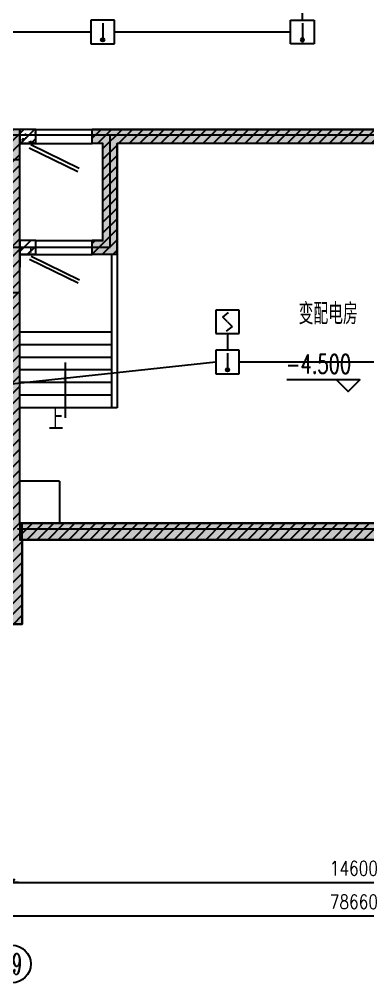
# Model space of a CAD drawing. Extents: x -170759 to 304867, y -311201 to 112352.
# Drawn here: x 64527 to 71957, y -267786 to -247237 of the extents above; entities that cross this region are included whole.
import ezdxf
from ezdxf.enums import TextEntityAlignment as Align

# ---------------------------------------------------------------- set-up
doc = ezdxf.new("R2010")
doc.units = 0
for name, pattern in [('ACAD_ISO04W100', [30.5, 24, -3, 0.5, -3]), ('DASH', [0.35, 0.25, -0.1]), ('DOTE', [2.42, 2, -0.2, 0.02, -0.2])]:
    doc.linetypes.add(name, pattern=pattern)
doc.layers.get('0').update_dxf_attribs({"linetype": 'CONTINUOUS'})
for name, color, linetype in [('7', 8, 'CONTINUOUS'), ('AXIS', 3, 'CONTINUOUS'), ('AXIS_TEXT', 7, 'CONTINUOUS'), ('DOTE', 251, 'CONTINUOUS'), ('EQUIP', 3, 'CONTINUOUS'), ('PUB_DIM', 3, 'CONTINUOUS'), ('STAIR', 2, 'CONTINUOUS'), ('TC', 253, 'CONTINUOUS'), ('TEX', 7, 'CONTINUOUS'), ('TEXT', 6, 'CONTINUOUS'), ('TXT', 3, 'CONTINUOUS'), ('WALL', 7, 'CONTINUOUS'), ('WIRE', 1, 'CONTINUOUS'), ('ZHU', 251, 'CONTINUOUS'), ('ZXX', 2, 'ACAD_ISO04W100'), ('导线', 1, 'CONTINUOUS')]:
    doc.layers.add(name, color=color, linetype=linetype)
doc.styles.add('COMPLEX', font='COMPLEX')
doc.styles.add('DIM_FONT', font='SIMPLEX.shx', dxfattribs={"width": 0.8})
doc.styles.add('HZTXT', font='txt.shx', dxfattribs={"width": 0.8, "bigfont": 'hztxt.shx'})
doc.dimstyles.new('NORMAL', dxfattribs={"dimtxt": 300, "dimasz": 1, "dimexe": 250, "dimexo": 300, "dimgap": 150, "dimtad": 1, "dimdec": 0, "dimzin": 0, "dimdsep": 46, "dimtxsty": 'DIM_FONT', "dimblk": '_DIMX', "dimblk1": '_DIMX', "dimblk2": '_DIMX', "dimsah": 1, "dimcen": 2.5, "dimclrt": 7, "dimadec": 0, "dimazin": 0, "dimtfac": 1, "dimtdec": 0, "dimtix": 1, "dimtmove": 2, "dimatfit": 3, "dimldrblk": '_DIMX', "dimfxl": 0, "dimtolj": 1, "dimtzin": 0, "dimarcsym": 0})
pattern_1 = [(50, (50704.1, -264957.1), (546.554, -47.817), [57.15, -628.65]), (355, (50704.1, -264957.1), (-105.7285, 573.17), [45.72, -502.92]), (100.451, (50749.67, -264961.1), (440.8275, 525.35), [48.57, -534.27]), (46.1842, (50704.1, -264804.7), (813.237, -126.127), [85.725, -942.975]), (96.6356, (50771.9, -264815.2), (712.213, 742.277), [72.855, -801.405]), (351.184, (50704.1, -264804.7), (712.214, 742.275), [68.58, -754.38]), (21, (50780.3, -264842.8), (454.8446, -306.7966), [57.15, -628.65]), (326, (50780.3, -264842.8), (185.406, 552.564), [45.72, -502.92]), (71.4514, (50818.2, -264868.36), (640.2495, 245.7686), [48.57, -534.27]), (37.5, (50704.12, -264957.1), (9.2658, 253.6651), [0, -496.824, 0, -510.54, 0, -504.825]), (7.5, (50704.12, -264957.1), (200.459, 300.5417), [0, -291.084, 0, -485.394, 0, -192.405]), (327.5, (50534.2, -264957.1), (406.7718, -17.1862), [0, -190.5, 0, -594.36, 0, -788.67]), (317.5, (50458, -264957.1), (444.3875, 76.2795), [0, -247.65, 0, -394.716, 0, -560.07])]
pattern_2 = [(45, (49929.86, -264957.1), (-112.2532, 112.2532), [])]

# ---------------------------------------------------------------- blocks, each defined once
blk = doc.blocks.new('_DIMX')
blk.add_line((-150, 0), (150, 0))
at = {"const_width": 50}
blk.add_lwpolyline([(-70, -70), (70, 70)], dxfattribs=at)
blk = doc.blocks.new('_AXISO')
blk.add_circle((0, 0), 0.5)
at = {"layer": 'AXIS_TEXT', "style": 'COMPLEX', "width": 1.041667}
blk.add_attdef('A', text='', height=0.56, dxfattribs=at).set_placement((-0.25, -0.28), (0.25, -0.28), align=Align.FIT)
blk = doc.blocks.new('_LINKPT1')
blk.add_line((0, 0), (0, 0))
blk = doc.blocks.new('M_I13KNT')
for p, q in [((0.5, 0.5), (-0.5, 0.5)), ((-0.5, 0.5), (-0.5, -0.5)), ((0.5, -0.5), (0.5, 0.5)), ((0, 0.375), (0, -0.412)), ((-0.5, -0.5), (0.5, -0.5))]:
    blk.add_line(p, q)
blk.add_circle((0, -0.338), 0.075)
for points in [[(-0.065, -0.3), (0.065, -0.3), (-0.075, -0.338), (0.075, -0.338)], [(-0.065, -0.375), (0.065, -0.375), (-0.075, -0.338), (0.075, -0.338)], [(-0.037, -0.273), (0.038, -0.273), (-0.065, -0.3), (0.065, -0.3)], [(-0.037, -0.402), (0.038, -0.402), (-0.065, -0.375), (0.065, -0.375)], [(0, -0.263), (0, -0.263), (-0.037, -0.273), (0.038, -0.273)], [(0, -0.412), (0, -0.412), (-0.037, -0.402), (0.038, -0.402)]]:
    blk.add_solid(points)
for p in [(0, 0.5), (-0.5, 0), (0.5, 0), (0, -0.5)]:
    blk.add_blockref('_LINKPT1', p)
at = {"width": 0.8, "flags": 9}
blk.add_attdef('A', (0, 0), '', height=0.000015, dxfattribs=at)
blk = doc.blocks.new('_ARROW')
blk.add_solid([(0, 0), (-1, 0.1), (-1, -0.1)])
blk = doc.blocks.new('M_I14YDH')
for p, q in [((0.5, 0.5), (-0.5, 0.5)), ((-0.5, 0.5), (-0.5, -0.5)), ((0.5, -0.5), (0.5, 0.5)), ((-0.2, 0.2), (0.05, 0.4)), ((0, 0), (-0.2, 0.2)), ((0, 0), (0.2, -0.2)), ((0.2, -0.2), (-0.05, -0.4)), ((-0.5, -0.5), (0.5, -0.5))]:
    blk.add_line(p, q)
for p in [(0, 0.5), (-0.5, 0), (0.5, 0), (0, -0.5)]:
    blk.add_blockref('_LINKPT1', p)
at = {"width": 0.8, "flags": 9}
blk.add_attdef('A', (0, 0), '', height=0.00002, dxfattribs=at)

msp = doc.modelspace()

# ---------------------------------------------------------------- hatches: boundary and pattern name
at = {"layer": 'WALL'}
h = msp.add_hatch(dxfattribs=at)
h.set_pattern_fill('AR-CONC', color=256, scale=3, style=0)
h.set_pattern_definition(pattern_1)
h.paths.add_polyline_path([(35081.64473, -250107.46476), (35081.64473, -249587.46476), (32331.64473, -249587.46476), (32331.64473, -260137.46476), (33531.64473, -260137.46476), (33531.64473, -264337.46476), (63391.64473, -264337.46476), (63391.64473, -260137.46476), (64591.64473, -260137.46476), (64591.64473, -257987.46476), (64541.64473, -257987.46476), (64541.64473, -249587.46476), (63961.64473, -249587.46476), (63961.64473, -249827.46476), (64241.64473, -249827.46476), (64241.64473, -259787.46476), (60461.64473, -259787.46476), (60461.64473, -260027.46476), (63041.64473, -260027.46476), (63041.64473, -263987.46476), (59381.64473, -263987.46476), (33881.64473, -263987.46476), (33881.64473, -259787.46476), (32681.64473, -259787.46476), (32681.64689, -249827.46456), (33631.64473, -249827.46476), (33631.64473, -250107.46476), (33881.64473, -250107.46476), (33881.64473, -249827.46476), (34841.64473, -249827.46476), (34841.64473, -250107.46476)])
h = msp.add_hatch(dxfattribs=at)
h.set_pattern_fill('ANSI31', color=256, scale=50, style=0)
h.set_pattern_definition(pattern_2)
h.paths.add_polyline_path([(35081.64473, -250107.46476), (35081.64473, -249587.46476), (32331.64473, -249587.46476), (32331.64473, -260137.46476), (33531.64473, -260137.46476), (33531.64473, -264337.46476), (63391.64473, -264337.46476), (63391.64473, -260137.46476), (64591.64473, -260137.46476), (64591.64473, -257987.46476), (64541.64473, -257987.46476), (64541.64473, -249587.46476), (63961.64473, -249587.46476), (63961.64473, -249827.46476), (64241.64473, -249827.46476), (64241.64473, -259787.46476), (60461.64473, -259787.46476), (60461.64473, -260027.46476), (63041.64473, -260027.46476), (63041.64473, -263987.46476), (59381.64473, -263987.46476), (33881.64473, -263987.46476), (33881.64473, -259787.46476), (32681.64473, -259787.46476), (32681.64689, -249827.46456), (33631.64473, -249827.46476), (33631.64473, -250107.46476), (33881.64473, -250107.46476), (33881.64473, -249827.46476), (34841.64473, -249827.46476), (34841.64473, -250107.46476)])
h = msp.add_hatch(dxfattribs=at)
h.set_pattern_fill('AR-CONC', color=256, scale=3, style=0)
h.set_pattern_definition(pattern_1)
h.paths.add_polyline_path([(64881.64473, -249587.46476), (64541.64473, -249587.46476), (64541.64473, -249887.46476), (64881.64473, -249887.46476)])
h = msp.add_hatch(dxfattribs=at)
h.set_pattern_fill('ANSI31', color=256, scale=50, style=0)
h.set_pattern_definition(pattern_2)
h.paths.add_polyline_path([(64881.64473, -249587.46476), (64541.64473, -249587.46476), (64541.64473, -249887.46476), (64881.64473, -249887.46476)])
h = msp.add_hatch(dxfattribs=at)
h.set_pattern_fill('AR-CONC', color=256, scale=3, style=0)
h.set_pattern_definition(pattern_1)
h.paths.add_polyline_path([(66081.64473, -251957.46476), (66311.64473, -251957.46476), (66311.64473, -249887.46476), (66081.64473, -249887.46476), (66081.64473, -249587.46476), (78841.64473, -249587.46476), (78841.64473, -249887.46476), (66611.64473, -249887.46476), (66611.64473, -252257.46476), (66081.64473, -252257.46476)])
h = msp.add_hatch(dxfattribs=at)
h.set_pattern_fill('ANSI31', color=256, scale=50, style=0)
h.set_pattern_definition([(45, (50704.12, -264479.59), (-112.2532, 112.2532), [])])
h.paths.add_polyline_path([(66081.64473, -251957.46476), (66311.64473, -251957.46476), (66311.64473, -249887.46476), (66081.64473, -249887.46476), (66081.64473, -249587.46476), (78841.64473, -249587.46476), (78841.64473, -249887.46476), (66611.64473, -249887.46476), (66611.64473, -252257.46476), (66081.64473, -252257.46476)])
h = msp.add_hatch(dxfattribs=at)
h.set_pattern_fill('AR-CONC', color=256, scale=3, style=0)
h.set_pattern_definition(pattern_1)
h.paths.add_polyline_path([(64881.64473, -251957.46476), (64541.64473, -251957.46476), (64541.64473, -252257.46476), (64881.64473, -252257.46476)])
h = msp.add_hatch(dxfattribs=at)
h.set_pattern_fill('ANSI31', color=256, scale=50, style=0)
h.set_pattern_definition([(45, (50704.12, -265353.8), (-112.2532, 112.2532), [])])
h.paths.add_polyline_path([(64881.64473, -251957.46476), (64541.64473, -251957.46476), (64541.64473, -252257.46476), (64881.64473, -252257.46476)])
h = msp.add_hatch(dxfattribs=at)
h.set_pattern_fill('AR-CONC', color=256, scale=3, style=0)
h.set_pattern_definition(pattern_1)
h.paths.add_polyline_path([(64541.64473, -257987.46476), (64541.64473, -258337.46476), (80161.64473, -258337.46476), (80161.64473, -257987.46476)])
h = msp.add_hatch(dxfattribs=at)
h.set_pattern_fill('ANSI31', color=256, scale=50, style=0)
h.set_pattern_definition([(45, (50704.12, -264236.77), (-112.2532, 112.2532), [])])
h.paths.add_polyline_path([(64541.64473, -257987.46476), (64541.64473, -258337.46476), (80161.64473, -258337.46476), (80161.64473, -257987.46476)])

# ---------------------------------------------------------------- linework, layer by layer
at = {"layer": '7'}
for p, q in [((64881.64473, -249587.46476, 0), (66081.64473, -249587.46476, 0)), ((65772.87139, -250490.55591, 0), (64738.16902, -249985.75438, 0)), ((65805.88935, -250423.21488, 0), (64771.18698, -249918.41335, 0)), ((64881.64473, -249887.46476, 0), (66081.64473, -249887.46476, 0)), ((64881.64473, -251957.46476, 0), (66081.64473, -251957.46476, 0)), ((65813.63418, -252800.95356, 0), (64778.93181, -252296.15203, 0)), ((64881.64473, -252257.46476, 0), (66081.64473, -252257.46476, 0))]:
    msp.add_line(p, q, dxfattribs=at)
at = {"layer": 'DOTE', "color": 251, "linetype": 'DOTE', "ltscale": 0.5}
for p, q in [((78841.64473, -249707.46476, 0), (59961.64473, -249707.46476, 0)), ((66461.64473, -252107.46476, 0), (66461.64473, -249707.46476, 0)), ((66461.64473, -252107.46476, 0), (64361.64473, -252107.46476, 0)), ((64481.64473, -258107.46476, 0), (109561.64473, -258107.46476, 0))]:
    msp.add_line(p, q, dxfattribs=at)
at = {"layer": 'PUB_DIM'}
msp.add_lwpolyline([(65504.76016, -254557.13742), (65504.76016, -255740.86894)], dxfattribs=at)
at = {"layer": 'STAIR'}
for p, q in [((66491.64473, -252257.46476, 0), (66491.64473, -255527.46476, 0)), ((66611.64473, -252257.46476, 0), (66611.64473, -255527.46476, 0)), ((66491.64473, -253907.46476, 0), (64541.64473, -253907.46476, 0)), ((66491.64473, -254177.46476, 0), (64541.64473, -254177.46476, 0)), ((66491.64473, -254447.46476, 0), (64541.64473, -254447.46476, 0)), ((66491.64473, -254717.46476, 0), (64541.64473, -254717.46476, 0)), ((66491.64473, -254987.46476, 0), (64541.64473, -254987.46476, 0)), ((66491.64473, -255257.46476, 0), (64541.64473, -255257.46476, 0)), ((66611.64473, -255527.46476, 0), (64541.64473, -255527.46476, 0))]:
    msp.add_line(p, q, dxfattribs=at)
at = {"layer": 'STAIR', "linetype": 'DASH', "ltscale": 0.6}
for q in [(64541.64473, -257087.46476, 0), (65381.64473, -257987.46476, 0)]:
    msp.add_line((65381.64473, -257087.46476, 0), q, dxfattribs=at)
at = {"layer": 'TEX'}
msp.add_line((64591.64473, -258337.46476, 0), (109791.64473, -258337.46476, 0), dxfattribs=at)
at = {"layer": 'TEXT', "color": 3}
msp.add_lwpolyline([(71291.6556, -254926.32277), (71541.6556, -255176.42141), (71791.6556, -254926.32277), (70233.96947, -254926.32277)], dxfattribs=at)
at = {"layer": 'WALL'}
for p, q in [((64881.64473, -249587.46476, 0), (64481.64473, -249587.46476, 0)), ((64881.64473, -249887.46476, 0), (64881.64473, -249587.46476, 0)), ((78841.64473, -249587.46476, 0), (66081.64473, -249587.46476, 0)), ((66081.64473, -249887.46476, 0), (66081.64473, -249587.46476, 0)), ((64541.64473, -251957.46476, 0), (64541.64473, -249887.46476, 0)), ((64881.64473, -249887.46476, 0), (64541.64473, -249887.46476, 0)), ((66311.64473, -249887.46476, 0), (66081.64473, -249887.46476, 0)), ((66311.64473, -251957.46476, 0), (66311.64473, -249887.46476, 0)), ((66611.64473, -252257.46476, 0), (66611.64473, -249887.46476, 0)), ((78841.64473, -249887.46476, 0), (66611.64473, -249887.46476, 0)), ((64881.64473, -251957.46476, 0), (64541.64473, -251957.46476, 0)), ((64881.64473, -252257.46476, 0), (64881.64473, -251957.46476, 0)), ((64881.64473, -252257.46476, 0), (64881.64473, -251957.46476, 0)), ((66311.64473, -251957.46476, 0), (66081.64473, -251957.46476, 0)), ((66081.64473, -252257.46476, 0), (66081.64473, -251957.46476, 0)), ((64541.64473, -255347.46476, 0), (64541.64473, -252257.46476, 0)), ((64881.64473, -252257.46476, 0), (64541.64473, -252257.46476, 0)), ((64541.64473, -252257.46476, 0), (64541.64473, -252527.46476, 0)), ((66611.64473, -252257.46476, 0), (66081.64473, -252257.46476, 0)), ((66611.64473, -252257.46476, 0), (66611.64473, -252257.46476, 0)), ((64541.64473, -257987.46476, 0), (80036.64473, -257987.46476, 0)), ((109791.64473, -258337.46476, 0), (64591.64473, -258337.46476, 0)), ((64591.64473, -258337.46476, 0), (64591.64473, -260137.46476, 0)), ((64591.64473, -260137.46476, 0), (63391.64473, -260137.46476, 0))]:
    msp.add_line(p, q, dxfattribs=at)
at = {"layer": 'WALL', "color": 7}
msp.add_line((65780.61622, -252868.29459, 0), (64745.91385, -252363.49306, 0), dxfattribs=at)
at = {"layer": 'WALL', "elevation": 0}
for points in [[(33531.64473, -264337.46476), (63391.64473, -264337.46476), (63391.64473, -260137.46476), (64591.64473, -260137.46476), (64591.64473, -257987.46476), (64541.64473, -257987.46476), (64541.64473, -249587.46476), (63961.64473, -249587.46476), (63961.64473, -249827.46476), (64241.64473, -249827.46476), (64241.64473, -259787.46476), (60461.64473, -259787.46476), (60461.64473, -260027.46476), (63041.64473, -260027.46476), (63041.64473, -263987.46476), (59381.64473, -263987.46476), (33881.64473, -263987.46476)], [(64541.64473, -253067.46476), (64541.64473, -249587.46476), (63961.64473, -249587.46476), (63961.64473, -249827.46456), (64241.64473, -249827.46476), (64241.64473, -253067.46476), (64541.64473, -253067.46476)]]:
    msp.add_lwpolyline(points, dxfattribs=at)
for points in [[(66081.64473, -251957.46476), (66311.64473, -251957.46476), (66311.64473, -249887.46476), (66081.64473, -249887.46476), (66081.64473, -249587.46476), (78841.64473, -249587.46476), (78841.64473, -249887.46476), (66611.64473, -249887.46476), (66611.64473, -252257.46476), (66081.64473, -252257.46476)], [(64541.64473, -257987.46476), (64541.64473, -258337.46476), (80161.64473, -258337.46476), (80161.64473, -257987.46476)]]:
    msp.add_lwpolyline(points, close=True, dxfattribs=at)
at = {"layer": 'WIRE'}
for p, q in [((70562.76608, -247257.46476, 0), (70562.76608, -242743.54532, 0)), ((62412.76608, -247507.46476, 0), (66055.00877, -247507.46476, 0)), ((66555.00877, -247507.46476, 0), (70312.76608, -247507.46476, 0))]:
    msp.add_line(p, q, dxfattribs=at)
at = {"layer": 'ZHU', "elevation": 0}
for points in [[(64881.64473, -249587.46476), (64541.64473, -249587.46476), (64541.64473, -249887.46476), (64881.64473, -249887.46476)], [(64881.64473, -251957.46476), (64541.64473, -251957.46476), (64541.64473, -252257.46476), (64881.64473, -252257.46476)]]:
    msp.add_lwpolyline(points, close=True, dxfattribs=at)
at = {"layer": 'ZXX'}
msp.add_line((64241.64473, -250227.46456, 0), (64541.64473, -250227.46456, 0), dxfattribs=at)
at = {"layer": '导线'}
for p, q in [((68965.43702, -253940.61595), (68965.43702, -254295.98119)), ((62727.34839, -255190.34268), (68715.43702, -254545.98119)), ((69215.43702, -254545.98119), (75749.28906, -254545.98119))]:
    msp.add_line(p, q, dxfattribs=at)

# ---------------------------------------------------------------- block references
at = {"layer": 'AXIS'}
ref = msp.add_blockref('_AXISO', (64372.75132, -267385.81401, 0), dxfattribs=dict(at, xscale=800, yscale=800, zscale=800))
ref.add_attrib('A', '19', dxfattribs={"layer": 'AXIS_TEXT', "height": 448, "style": 'COMPLEX', "width": 0.646552}).set_placement((64172.75132, -267609.81401, 0), (64572.75132, -267609.81401, 0), align=Align.FIT)
at = {"layer": 'EQUIP', "yscale": 500, "zscale": 500}
for name, p, xscale in [('M_I13KNT', (66305.00877, -247507.46476, 0), 500), ('M_I13KNT', (70562.76608, -247507.46476, 0), -500), ('M_I14YDH', (68965.43702, -253690.61595), 500), ('M_I13KNT', (68965.43702, -254545.98119), 500)]:
    msp.add_blockref(name, p, dxfattribs=dict(at, xscale=xscale))
at = {"layer": 'PUB_DIM', "xscale": -400, "yscale": 400, "zscale": 400, "rotation": 269.9999999986618}
msp.add_blockref('_ARROW', (65504.76016, -254557.13742), dxfattribs=at)

# ---------------------------------------------------------------- texts
at = {"layer": 'TEXT', "color": 3, "style": 'HZTXT', "width": 0.7}
msp.add_text('-4.500', height=400, dxfattribs=at).set_placement((70211.58268, -254789.67094))
at = {"layer": 'TXT', "color": 3, "linetype": 'Continuous', "style": 'HZTXT', "width": 0.7}
for s, p in [('变配电房', (70483.18243, -253742.88014, 0)), ('上', (65149.73956, -255998.57594))]:
    msp.add_text(s, height=450, dxfattribs=at).set_placement(p)

# ---------------------------------------------------------------- dimensions: what is measured, and where the dimension line sits
at = {"layer": 'AXIS'}
msp.add_linear_dim(base=(78961.64473, -265645.71788), p1=(64361.64473, -264706.84877, 0), p2=(78961.64473, -264706.84877, 0), dimstyle='NORMAL', dxfattribs=at).render()
at = {"layer": 'TC'}
msp.add_linear_dim(base=(110991.64473, -266361.08815), p1=(32331.64473, -264407.46476), p2=(110991.64473, -264107.46476), dimstyle='NORMAL', dxfattribs=at).render()

doc.saveas('drawing.dxf')
